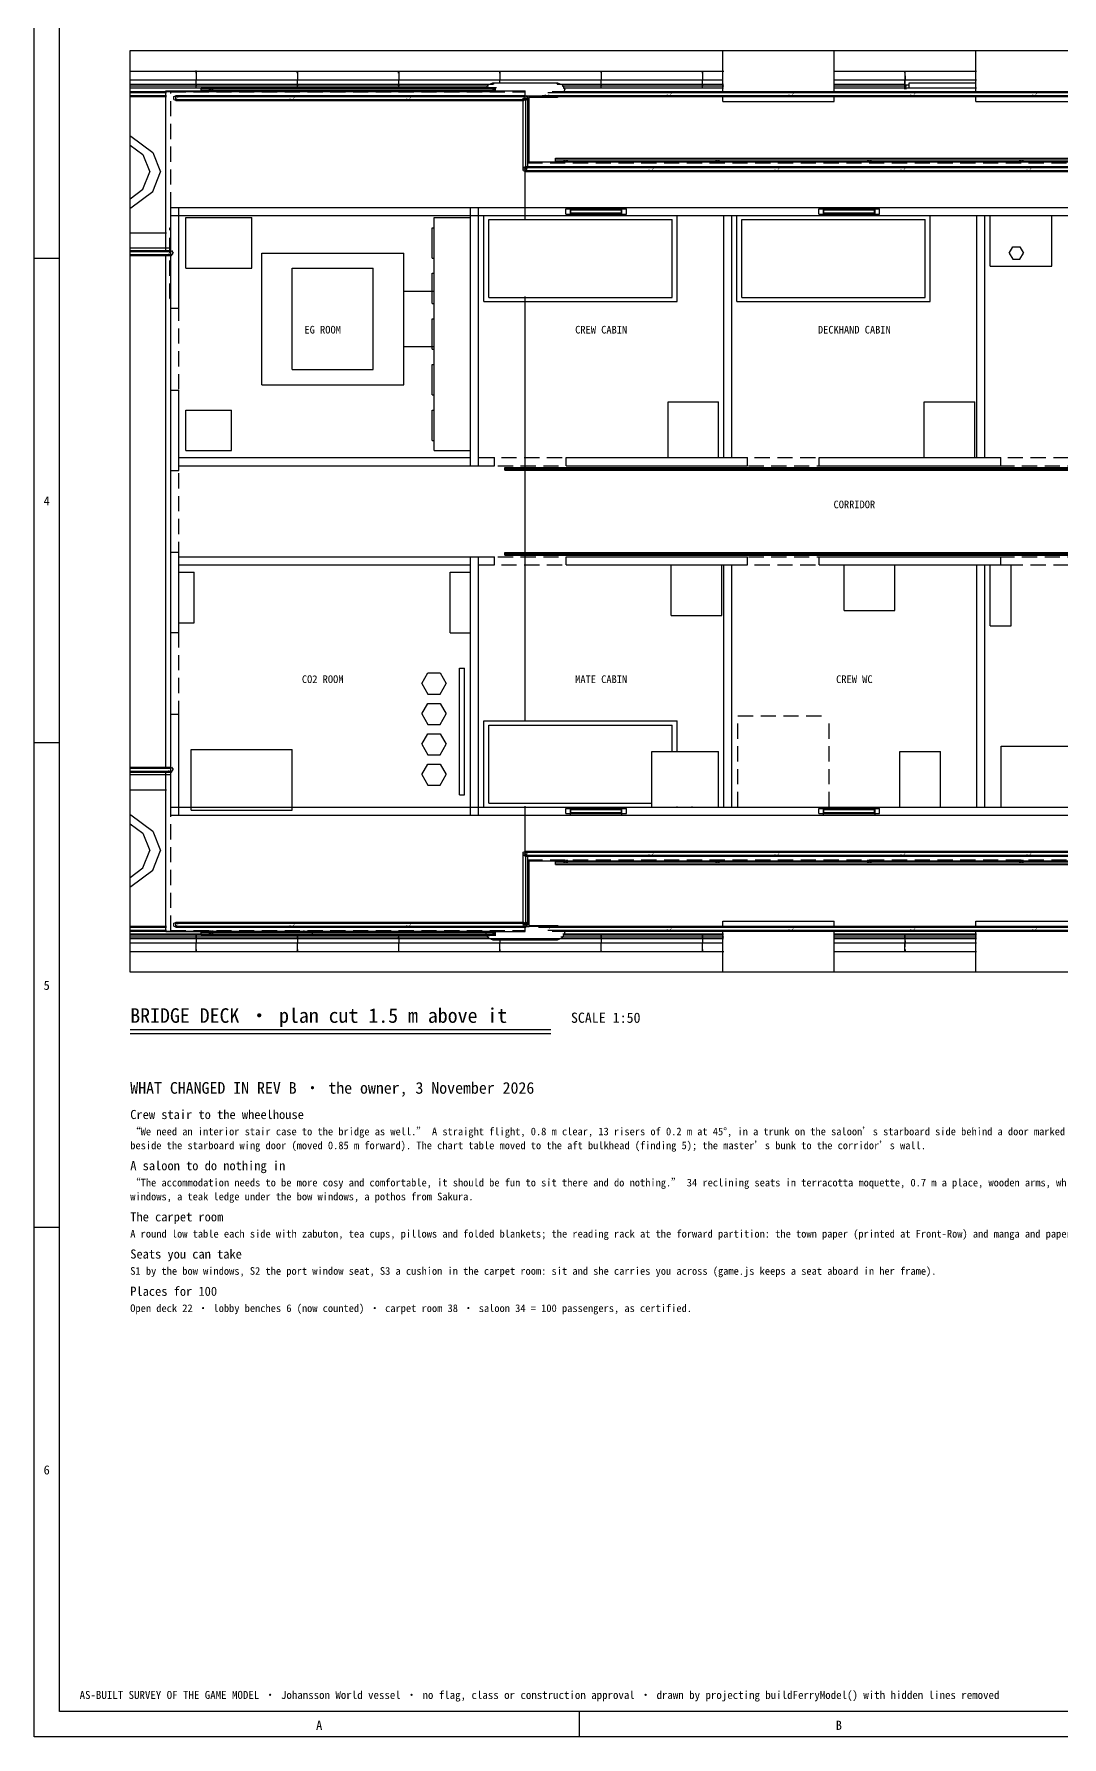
# Model space of a CAD drawing. Extents: x 5 to 836, y 5 to 589.
# Drawn here: x 5 to 208, y 5 to 341.2 of the extents above; entities that cross this region are included whole.
import ezdxf
from ezdxf.enums import TextEntityAlignment as Align

# ---------------------------------------------------------------- set-up
doc = ezdxf.new("R2010")
doc.units = 0
doc.linetypes.add('DASHED', pattern=[4.5, 3, -1.5])
for name, color, linetype in [('CUT', 7, 'CONTINUOUS'), ('DETAIL', 8, 'CONTINUOUS'), ('FRAME', 7, 'CONTINUOUS'), ('MARKING', 4, 'DASHED'), ('MARKUP-TEXT', 1, 'CONTINUOUS'), ('OUTLINE', 7, 'CONTINUOUS'), ('ROOM', 8, 'CONTINUOUS'), ('TEXT', 7, 'CONTINUOUS'), ('THIN', 7, 'CONTINUOUS')]:
    doc.layers.add(name, color=color, linetype=linetype)

msp = doc.modelspace()

# ---------------------------------------------------------------- linework, layer by layer
at = {"layer": 'CUT'}
for p, q in [((24, 319.29), (26.5, 317.42)), ((26.5, 317.42), (27.86, 314)), ((26.5, 310.58), (27.86, 314)), ((24, 308.71), (26.5, 310.58)), ((32, 307), (110.92, 307)), ((32, 287.08), (32, 307)), ((33.6, 287.08), (33.6, 307)), ((91.2, 256), (91.2, 307)), ((92.8, 256), (92.8, 307)), ((110, 306.7), (111, 306.7)), ((110, 305.7), (110, 306.7)), ((110.92, 305.4), (110.92, 307)), ((111, 305.7), (111, 306.7)), ((111, 306.5), (121, 306.5)), ((121, 305.7), (121, 306.7)), ((121, 306.7), (122, 306.7)), ((121.08, 307), (160.92, 307)), ((121.08, 305.4), (121.08, 307)), ((122, 305.7), (122, 306.7)), ((160, 306.7), (161, 306.7)), ((160, 305.7), (160, 306.7)), ((160.92, 305.4), (160.92, 307)), ((161, 305.7), (161, 306.7)), ((161, 306.5), (171, 306.5)), ((171, 305.7), (171, 306.7)), ((171, 306.7), (172, 306.7)), ((171.08, 307), (210.92, 307)), ((171.08, 305.4), (171.08, 307)), ((172, 305.7), (172, 306.7)), ((32, 305.4), (160.92, 305.4)), ((83.6, 297), (83.6, 303)), ((83.6, 303), (84, 303)), ((84, 305), (91.2, 305)), ((84, 259), (84, 305)), ((93.8, 288.4), (93.8, 305.4)), ((110, 305.7), (111, 305.7)), ((111, 305.9), (121, 305.9)), ((121, 305.7), (122, 305.7)), ((132, 288.4), (132, 305.4)), ((141.2, 257.6), (141.2, 305.4)), ((142.8, 257.6), (142.8, 305.4)), ((160, 305.7), (161, 305.7)), ((161, 305.9), (171, 305.9)), ((171, 305.7), (172, 305.7)), ((171.08, 305.4), (210.92, 305.4)), ((191.2, 257.6), (191.2, 305.4)), ((192.8, 257.6), (192.8, 305.4)), ((83.6, 297), (84, 297)), ((83.6, 288), (83.6, 294)), ((83.6, 294), (84, 294)), ((32, 287.08), (33.6, 287.08)), ((83.6, 288), (84, 288)), ((93.8, 288.4), (132, 288.4)), ((83.6, 279), (83.6, 285)), ((83.6, 285), (84, 285)), ((83.6, 279), (84, 279)), ((83.6, 270), (83.6, 276)), ((83.6, 276), (84, 276)), ((32, 255.08), (32, 270.92)), ((32, 270.92), (33.6, 270.92)), ((33.6, 255.08), (33.6, 270.92)), ((83.6, 270), (84, 270)), ((35, 267), (44, 267)), ((35, 259), (35, 267)), ((44, 259), (44, 267)), ((83.6, 267), (84, 267)), ((83.6, 261), (83.6, 267)), ((130.2, 268.6), (140.2, 268.6)), ((130.2, 257.6), (130.2, 268.6)), ((140.2, 257.6), (140.2, 268.6)), ((180.8, 268.6), (190.8, 268.6)), ((180.8, 257.6), (180.8, 268.6)), ((190.8, 257.6), (190.8, 268.6)), ((35, 259), (44, 259)), ((83.6, 261), (84, 261)), ((84, 259), (91.2, 259)), ((33.6, 257.6), (91.2, 257.6)), ((33.6, 256), (95.92, 256)), ((92.8, 257.6), (95.92, 257.6)), ((95.92, 256), (95.92, 257.6)), ((110.08, 257.6), (145.92, 257.6)), ((110.08, 256), (110.08, 257.6)), ((110.08, 256), (145.92, 256)), ((145.92, 256), (145.92, 257.6)), ((160.08, 257.6), (195.92, 257.6)), ((160.08, 256), (160.08, 257.6)), ((160.08, 256), (195.92, 256)), ((195.92, 256), (195.92, 257.6)), ((32, 255.08), (33.6, 255.08)), ((32, 223.08), (32, 238.92)), ((32, 238.92), (33.6, 238.92)), ((33.6, 223.08), (33.6, 238.92)), ((33.6, 238), (95.92, 238)), ((33.6, 236.4), (91.2, 236.4)), ((91.2, 187), (91.2, 238)), ((92.8, 187), (92.8, 238)), ((92.8, 236.4), (95.92, 236.4)), ((95.92, 236.4), (95.92, 238)), ((110.08, 238), (145.92, 238)), ((110.08, 236.4), (110.08, 238)), ((110.08, 236.4), (145.92, 236.4)), ((130.8, 226.4), (130.8, 236.4)), ((140.8, 226.4), (140.8, 236.4)), ((141.2, 188.6), (141.2, 236.4)), ((142.8, 188.6), (142.8, 236.4)), ((145.92, 236.4), (145.92, 238)), ((160.08, 238), (195.92, 238)), ((160.08, 236.4), (160.08, 238)), ((160.08, 236.4), (198, 236.4)), ((191.2, 188.6), (191.2, 236.4)), ((192.8, 188.6), (192.8, 236.4)), ((193.8, 224.4), (193.8, 236.4)), ((195.92, 236.4), (195.92, 238)), ((198, 224.4), (198, 236.4)), ((33.6, 235), (36.6, 235)), ((36.6, 225), (36.6, 235)), ((87.2, 235), (91.2, 235)), ((87.2, 223), (87.2, 235)), ((130.8, 226.4), (140.8, 226.4)), ((32, 223.08), (33.6, 223.08)), ((33.6, 225), (36.6, 225)), ((87.2, 223), (91.2, 223)), ((193.8, 224.4), (198, 224.4)), ((32, 206.92), (33.6, 206.92)), ((32, 187), (32, 206.92)), ((33.6, 187), (33.6, 206.92)), ((36, 200), (56, 200)), ((36, 188), (36, 200)), ((56, 188), (56, 200)), ((32, 188.6), (110.92, 188.6)), ((110, 188.3), (111, 188.3)), ((110, 187.3), (110, 188.3)), ((110.92, 187), (110.92, 188.6)), ((111, 187.3), (111, 188.3)), ((121, 187.3), (121, 188.3)), ((121, 188.3), (122, 188.3)), ((121.08, 188.6), (160.92, 188.6)), ((121.08, 187), (121.08, 188.6)), ((122, 187.3), (122, 188.3)), ((160, 188.3), (161, 188.3)), ((160, 187.3), (160, 188.3)), ((160.92, 187), (160.92, 188.6)), ((161, 187.3), (161, 188.3)), ((171, 187.3), (171, 188.3)), ((171, 188.3), (172, 188.3)), ((171.08, 188.6), (210.92, 188.6)), ((171.08, 187), (171.08, 188.6)), ((172, 187.3), (172, 188.3)), ((24, 185.29), (26.5, 183.42)), ((32, 187), (110.92, 187)), ((36, 188), (56, 188)), ((110, 187.3), (111, 187.3)), ((111, 188.1), (121, 188.1)), ((111, 187.5), (121, 187.5)), ((121, 187.3), (122, 187.3)), ((121.08, 187), (160.92, 187)), ((160, 187.3), (161, 187.3)), ((161, 188.1), (171, 188.1)), ((161, 187.5), (171, 187.5)), ((171, 187.3), (172, 187.3)), ((171.08, 187), (210.92, 187)), ((26.5, 183.42), (27.86, 180)), ((26.5, 176.58), (27.86, 180)), ((24, 174.71), (26.5, 176.58))]:
    msp.add_line(p, q, dxfattribs=at)
at = {"layer": 'DETAIL'}
for p, q in [((141, 329.72), (141, 338)), ((163, 329.72), (163, 338)), ((191, 329.72), (191, 338)), ((24, 333.93), (141.2, 333.93)), ((36.99, 333.67), (36.99, 333.93)), ((36.99, 333.93), (36.99, 333.67)), ((37.01, 333.93), (37.02, 332.2)), ((37.01, 333.53), (37.01, 333.93)), ((37.01, 333.93), (37.01, 332.2)), ((37.02, 333.75), (37.02, 334.02)), ((56.99, 333.67), (56.99, 333.93)), ((56.99, 333.93), (56.99, 333.67)), ((57.01, 333.93), (57.01, 332.2)), ((57.02, 333.53), (57.02, 333.93)), ((76.99, 333.53), (76.99, 333.93)), ((77.01, 333.93), (77.01, 332.2)), ((96.99, 333.67), (96.99, 333.93)), ((96.99, 333.93), (97, 333.67)), ((97, 333.53), (97.01, 333.93)), ((97.01, 333.93), (97.01, 332.2)), ((116.99, 333.67), (116.99, 333.93)), ((116.99, 333.67), (117, 333.93)), ((117, 333.93), (117.01, 332.2)), ((117.01, 333.93), (117.01, 332.2)), ((136.99, 333.53), (137, 333.93)), ((137, 333.93), (137.01, 332.2)), ((162.87, 333.93), (191.13, 333.93)), ((177, 333.67), (177, 333.93)), ((177, 333.93), (177.01, 332.2)), ((177, 333.93), (177, 333.67)), ((177, 333.67), (177, 333.93)), ((177, 333.93), (177, 332.2)), ((177.01, 333.53), (177.01, 333.93)), ((24, 332.2), (141.06, 332.2)), ((24, 331.35), (95.74, 331.35)), ((24, 330.99), (94.77, 330.99)), ((24, 330.6), (60, 330.6)), ((24, 329.88), (96.52, 329.88)), ((24, 329.69), (31.15, 329.69)), ((31, 330), (102, 330)), ((31, 298.37), (31, 330)), ((37, 331.08), (37, 331.35)), ((37, 331.35), (37.01, 330.99)), ((37, 331.35), (37, 331.08)), ((37, 330.75), (37.01, 330.99)), ((37.01, 331.13), (37.02, 332.2)), ((37.01, 331.13), (37.01, 332.2)), ((37.01, 330.47), (37.01, 330.99)), ((38, 330.09), (38, 330.71)), ((38, 330.71), (96.32, 330.71)), ((38, 330.4), (96.18, 330.4)), ((38, 330.09), (95.9, 330.09)), ((39.68, 329.89), (39.68, 330.4)), ((39.84, 329.89), (39.84, 330.4)), ((40.16, 329.89), (40.16, 330.4)), ((40.32, 329.89), (40.32, 330.4)), ((57, 331.08), (57, 331.35)), ((57, 331.35), (57.01, 330.99)), ((57, 331.35), (57, 331.08)), ((57, 330.75), (57.01, 330.99)), ((57.01, 331.13), (57.01, 332.2)), ((57.01, 330.47), (57.01, 330.99)), ((60, 330.46), (60, 330.6)), ((77, 331.08), (77, 331.35)), ((77, 331.35), (77.01, 330.99)), ((77, 331.35), (77, 331.08)), ((77, 331.35), (77, 330.99)), ((77.01, 331.13), (77.01, 332.2)), ((77.01, 330.47), (77.01, 330.99)), ((95.68, 329.89), (95.68, 330.4)), ((95.84, 329.89), (95.84, 330.4)), ((96.16, 330.15), (96.16, 330.4)), ((97.01, 331.53), (97.01, 332.2)), ((102, 328.22), (102, 330)), ((106.46, 329.69), (302.14, 329.69)), ((107.3, 329.88), (302.14, 329.88)), ((108.33, 331.35), (141.19, 331.35)), ((109.31, 330.99), (141.2, 330.99)), ((109.52, 330.6), (141.16, 330.6)), ((117, 331.08), (117, 331.35)), ((117, 331.35), (117, 330.99)), ((117, 331.35), (117, 331.08)), ((117, 331.08), (117, 331.35)), ((117, 330.47), (117, 330.99)), ((117, 330.75), (117, 330.99)), ((117.01, 331.13), (117.01, 332.2)), ((117.01, 331.13), (117.01, 332.2)), ((130.07, 329.69), (130.63, 329.88)), ((130.07, 329.58), (130.07, 329.69)), ((130.63, 329.88), (130.9, 329.5)), ((137, 331.08), (137, 331.35)), ((137, 331.35), (137, 330.99)), ((137, 331.35), (137, 331.08)), ((137, 330.47), (137, 330.99)), ((137, 330.75), (137, 330.99)), ((137.01, 331.13), (137.01, 332.2)), ((154.12, 329.69), (154.68, 329.88)), ((154.12, 329.58), (154.12, 329.69)), ((154.68, 329.88), (154.96, 329.5)), ((162.86, 330.6), (191.13, 330.6)), ((162.87, 331.35), (177, 331.35)), ((162.88, 332.2), (191.13, 332.2)), ((162.88, 330.99), (177, 330.99)), ((176.86, 330.47), (177.28, 330.47)), ((176.99, 330.47), (177, 332.2)), ((177, 330.47), (177.01, 332.2)), ((177, 330.54), (177, 331.35)), ((177, 331.35), (177, 330.99)), ((177, 330.47), (177, 330.99)), ((177, 330.87), (177, 330.47)), ((177.2, 331.2), (177.87, 331.2)), ((177.2, 330.53), (177.2, 331.2)), ((177.8, 331.6), (191.09, 331.6)), ((177.8, 330.53), (177.8, 331.6)), ((178.17, 329.69), (178.73, 329.88)), ((178.17, 329.58), (178.17, 329.69)), ((178.73, 329.88), (179.01, 329.5)), ((202.23, 329.69), (202.79, 329.88)), ((202.23, 329.58), (202.23, 329.69)), ((202.79, 329.88), (203.06, 329.5)), ((24, 329.09), (31.15, 329.09)), ((24, 328.92), (31.15, 328.92)), ((32.6, 328.89), (33.15, 329.08)), ((32.6, 328.31), (32.6, 328.89)), ((32.6, 328.31), (33.15, 328.12)), ((33, 328.12), (33, 329.08)), ((33, 329.08), (102, 329.08)), ((33, 328.89), (102, 328.89)), ((33, 328.31), (102, 328.31)), ((33, 328.12), (101.72, 328.12)), ((33.15, 329.08), (33.43, 328.7)), ((33.15, 328.12), (33.36, 328.41)), ((55.6, 328.89), (56.15, 329.08)), ((55.6, 328.78), (55.6, 328.89)), ((55.6, 328.31), (55.6, 328.42)), ((55.6, 328.31), (56.15, 328.12)), ((56.15, 329.08), (56.43, 328.7)), ((56.15, 328.12), (56.36, 328.41)), ((78.6, 328.89), (79.15, 329.08)), ((78.6, 328.78), (78.6, 328.89)), ((78.6, 328.31), (78.6, 328.42)), ((78.6, 328.31), (79.15, 328.12)), ((79.15, 329.08), (79.43, 328.7)), ((79.15, 328.12), (79.36, 328.41)), ((101.6, 328.89), (102.15, 329.08)), ((101.6, 328.78), (101.6, 328.89)), ((101.6, 314.31), (101.6, 328.6)), ((101.6, 328.6), (102.5, 328.6)), ((101.6, 328.31), (102.15, 328.12)), ((101.86, 329), (102.8, 329)), ((102.15, 329.08), (102.5, 328.6)), ((102.15, 328.12), (102.5, 328.6)), ((102.15, 314.6), (102.15, 328.6)), ((102.5, 314.74), (102.5, 328.6)), ((102.68, 328.92), (302.14, 328.92)), ((102.8, 315.98), (102.8, 329)), ((105.34, 329.09), (302.14, 329.09)), ((106.02, 329.11), (106.02, 329.22)), ((106.02, 329.11), (106.58, 328.92)), ((106.58, 328.92), (106.78, 329.21)), ((130.07, 329.11), (130.07, 329.22)), ((130.07, 329.11), (130.63, 328.92)), ((130.63, 328.92), (130.84, 329.21)), ((141, 327.94), (141, 329.02)), ((154.12, 329.11), (154.12, 329.22)), ((154.12, 329.11), (154.68, 328.92)), ((154.68, 328.92), (154.89, 329.21)), ((163, 327.94), (163, 329.02)), ((178.17, 329.11), (178.17, 329.22)), ((178.17, 329.11), (178.73, 328.92)), ((178.73, 328.92), (178.94, 329.21)), ((191, 327.94), (191, 329.02)), ((202.23, 329.11), (202.23, 329.22)), ((202.23, 329.11), (202.79, 328.92)), ((202.79, 328.92), (202.99, 329.21)), ((24, 321.12), (24.14, 321.07)), ((24.14, 321.07), (28.48, 317.83)), ((28.48, 317.83), (30, 314)), ((108, 316.09), (108, 316.71)), ((108, 316.71), (280.19, 316.71)), ((108, 316.4), (278.79, 316.4)), ((108, 316.09), (265.77, 316.09)), ((109.68, 315.98), (109.68, 316.4)), ((109.84, 315.98), (109.84, 316.4)), ((110.16, 315.98), (110.16, 316.4)), ((110.32, 315.98), (110.32, 316.4)), ((139.68, 315.98), (139.68, 316.4)), ((139.84, 315.98), (139.84, 316.4)), ((140.16, 315.98), (140.16, 316.4)), ((140.32, 315.98), (140.32, 316.4)), ((169.68, 315.98), (169.68, 316.4)), ((169.84, 315.98), (169.84, 316.4)), ((170.16, 315.98), (170.16, 316.4)), ((170.32, 315.98), (170.32, 316.4)), ((199.68, 315.98), (199.68, 316.4)), ((199.84, 315.98), (199.84, 316.4)), ((200.16, 315.98), (200.16, 316.4)), ((200.32, 315.98), (200.32, 316.4)), ((28.48, 310.17), (30, 314)), ((101.6, 314.89), (102.15, 315.08)), ((101.6, 314.6), (102.38, 314.6)), ((101.6, 314.31), (102.15, 314.12)), ((102, 304.52), (102, 314.98)), ((102, 314.89), (301, 314.89)), ((102, 314.31), (301, 314.31)), ((102, 314.12), (301, 314.12)), ((102.15, 315.08), (102.43, 314.7)), ((102.15, 314.12), (102.36, 314.41)), ((102.28, 315.08), (301, 315.08)), ((102.42, 316), (371.32, 316)), ((126.47, 314.89), (127.03, 315.08)), ((126.47, 314.78), (126.47, 314.89)), ((126.47, 314.31), (126.47, 314.42)), ((126.47, 314.31), (127.03, 314.12)), ((127.03, 315.08), (127.31, 314.7)), ((127.03, 314.12), (127.24, 314.41)), ((151.35, 314.89), (151.9, 315.08)), ((151.35, 314.78), (151.35, 314.89)), ((151.35, 314.31), (151.35, 314.42)), ((151.35, 314.31), (151.9, 314.12)), ((151.9, 315.08), (152.18, 314.7)), ((151.9, 314.12), (152.11, 314.41)), ((176.22, 314.89), (176.78, 315.08)), ((176.22, 314.78), (176.22, 314.89)), ((176.22, 314.31), (176.22, 314.42)), ((176.22, 314.31), (176.78, 314.12)), ((176.78, 315.08), (177.06, 314.7)), ((176.78, 314.12), (176.99, 314.41)), ((201.1, 314.89), (201.65, 315.08)), ((201.1, 314.78), (201.1, 314.89)), ((201.1, 314.31), (201.1, 314.42)), ((201.1, 314.31), (201.65, 314.12)), ((201.65, 315.08), (201.93, 314.7)), ((201.65, 314.12), (201.86, 314.41)), ((24.14, 306.93), (28.48, 310.17)), ((24, 306.88), (24.14, 306.93)), ((32, 307), (303.92, 307)), ((32, 187), (32, 307)), ((33.6, 287.08), (33.6, 307)), ((91.2, 256), (91.2, 307)), ((92.8, 256), (92.8, 307)), ((110, 306.7), (122, 306.7)), ((110, 305.7), (110, 306.7)), ((110.92, 305.4), (110.92, 307)), ((111, 305.7), (111, 306.7)), ((111, 306.5), (121, 306.5)), ((121, 305.7), (121, 306.7)), ((121.08, 305.4), (121.08, 307)), ((122, 305.7), (122, 306.7)), ((160, 306.7), (172, 306.7)), ((160, 305.7), (160, 306.7)), ((160.92, 305.4), (160.92, 307)), ((161, 305.7), (161, 306.7)), ((161, 306.5), (171, 306.5)), ((171, 305.7), (171, 306.7)), ((171.08, 305.4), (171.08, 307)), ((172, 305.7), (172, 306.7)), ((32, 305.4), (303.92, 305.4)), ((35, 305), (48, 305)), ((35, 295), (35, 305)), ((48, 295), (48, 305)), ((84, 305), (91.2, 305)), ((84, 259), (84, 305)), ((93.8, 288.4), (93.8, 305.4)), ((94.8, 304.6), (131, 304.6)), ((94.8, 289.2), (94.8, 304.6)), ((110, 305.7), (122, 305.7)), ((111, 305.9), (121, 305.9)), ((131, 289.2), (131, 304.6)), ((132, 288.4), (132, 305.4)), ((141.2, 257.6), (141.2, 305.4)), ((142.8, 257.6), (142.8, 305.4)), ((143.8, 288.4), (143.8, 305.4)), ((144.8, 304.6), (181, 304.6)), ((144.8, 289.2), (144.8, 304.6)), ((160, 305.7), (172, 305.7)), ((161, 305.9), (171, 305.9)), ((181, 289.2), (181, 304.6)), ((182, 288.4), (182, 305.4)), ((191.2, 257.6), (191.2, 305.4)), ((192.8, 257.6), (192.8, 305.4)), ((193.8, 295.4), (193.8, 305.4)), ((206, 295.4), (206, 305.4)), ((24, 302), (31.18, 302)), ((24, 299), (32, 299)), ((24, 298.48), (32, 298.48)), ((24, 298.29), (32, 298.29)), ((24, 297.71), (32, 297.71)), ((24, 297.52), (32, 297.52)), ((31, 196.33), (31, 297.53)), ((31.6, 298.29), (32.15, 298.48)), ((31.6, 298.18), (31.6, 298.29)), ((31.6, 297.71), (31.6, 297.82)), ((31.6, 297.71), (32.15, 297.52)), ((32.15, 298.48), (32.5, 298)), ((32.15, 297.52), (32.5, 298)), ((50, 298), (78, 298)), ((50, 272), (50, 298)), ((78, 272), (78, 298)), ((197.6, 298), (198.3, 299.21)), ((197.6, 298), (198.3, 296.79)), ((198.3, 299.21), (199.7, 299.21)), ((198.3, 296.79), (199.7, 296.79)), ((199.7, 299.21), (200.4, 298)), ((199.7, 296.79), (200.4, 298)), ((35, 295), (48, 295)), ((56, 295), (72, 295)), ((56, 275), (56, 295)), ((72, 275), (72, 295)), ((193.8, 295.4), (206, 295.4)), ((94.8, 289.2), (131, 289.2)), ((102, 255.54), (102, 289.41)), ((144.8, 289.2), (181, 289.2)), ((32, 287.08), (33.6, 287.08)), ((93.8, 288.4), (132, 288.4)), ((143.8, 288.4), (182, 288.4)), ((56, 275), (72, 275)), ((32, 270.92), (33.6, 270.92)), ((33.6, 255.08), (33.6, 270.92)), ((50, 272), (78, 272)), ((35, 259), (35, 267)), ((35, 267), (44, 267)), ((44, 259), (44, 267)), ((130.2, 268.6), (140.2, 268.6)), ((130.2, 257.6), (130.2, 268.6)), ((140.2, 257.6), (140.2, 268.6)), ((180.8, 268.6), (190.8, 268.6)), ((180.8, 257.6), (180.8, 268.6)), ((190.8, 257.6), (190.8, 268.6)), ((35, 259), (44, 259)), ((84, 259), (91.2, 259)), ((33.6, 257.6), (91.2, 257.6)), ((33.6, 256), (95.92, 256)), ((92.8, 257.6), (95.92, 257.6)), ((95.92, 256), (95.92, 257.6)), ((98, 255.12), (98, 255.68)), ((98, 255.68), (296, 255.68)), ((110.08, 257.6), (145.92, 257.6)), ((110.08, 256), (110.08, 257.6)), ((110.08, 256), (145.92, 256)), ((145.92, 256), (145.92, 257.6)), ((160.08, 257.6), (195.92, 257.6)), ((160.08, 256), (160.08, 257.6)), ((160.08, 256), (195.92, 256)), ((195.92, 256), (195.92, 257.6)), ((32, 255.08), (33.6, 255.08)), ((98, 255.4), (296, 255.4)), ((98, 255.12), (296, 255.12)), ((102, 238.74), (102, 255.26)), ((32, 238.92), (33.6, 238.92)), ((33.6, 223.08), (33.6, 238.92)), ((98, 238.32), (98, 238.88)), ((98, 238.88), (296, 238.88)), ((33.6, 238), (95.92, 238)), ((33.6, 236.4), (91.2, 236.4)), ((91.2, 187), (91.2, 238)), ((92.8, 187), (92.8, 238)), ((92.8, 236.4), (95.92, 236.4)), ((95.92, 236.4), (95.92, 238)), ((98, 238.6), (296, 238.6)), ((98, 238.32), (296, 238.32)), ((102, 205.57), (102, 238.32)), ((110.08, 238), (145.92, 238)), ((110.08, 236.4), (110.08, 238)), ((110.08, 236.4), (145.92, 236.4)), ((130.8, 226.4), (130.8, 236.4)), ((140.8, 226.4), (140.8, 236.4)), ((141.2, 188.6), (141.2, 236.4)), ((142.8, 188.6), (142.8, 236.4)), ((145.92, 236.4), (145.92, 238)), ((160.08, 238), (195.92, 238)), ((160.08, 236.4), (160.08, 238)), ((160.08, 236.4), (198, 236.4)), ((165, 227.4), (165, 236.4)), ((175, 227.4), (175, 236.4)), ((191.2, 188.6), (191.2, 236.4)), ((192.8, 188.6), (192.8, 236.4)), ((193.8, 224.4), (193.8, 236.4)), ((195.92, 236.4), (195.92, 238)), ((198, 224.4), (198, 236.4)), ((33.6, 235), (36.6, 235)), ((36.6, 225), (36.6, 235)), ((87.2, 235), (91.2, 235)), ((87.2, 223), (87.2, 235)), ((130.8, 226.4), (140.8, 226.4)), ((165, 227.4), (175, 227.4)), ((32, 223.08), (33.6, 223.08)), ((33.6, 225), (36.6, 225)), ((87.2, 223), (91.2, 223)), ((193.8, 224.4), (198, 224.4)), ((89, 216), (90, 216)), ((89, 191), (89, 216)), ((90, 191), (90, 216)), ((81.6, 213), (82.8, 215.08)), ((81.6, 213), (82.8, 210.92)), ((82.8, 215.08), (85.2, 215.08)), ((85.2, 215.08), (86.4, 213)), ((85.2, 210.92), (86.4, 213)), ((81.6, 207), (82.8, 209.08)), ((82.8, 210.92), (85.2, 210.92)), ((82.8, 209.08), (85.2, 209.08)), ((85.2, 209.08), (86.4, 207)), ((32, 206.92), (33.6, 206.92)), ((33.6, 187), (33.6, 206.92)), ((81.6, 207), (82.8, 204.92)), ((85.2, 204.92), (86.4, 207)), ((93.8, 188.6), (93.8, 205.6)), ((93.8, 205.6), (132, 205.6)), ((132, 199.47), (132, 205.6)), ((81.6, 201), (82.8, 203.08)), ((82.8, 204.92), (85.2, 204.92)), ((82.8, 203.08), (85.2, 203.08)), ((85.2, 203.08), (86.4, 201)), ((94.8, 189.4), (94.8, 204.8)), ((94.8, 204.8), (131, 204.8)), ((131, 199.48), (131, 204.8)), ((36, 200), (56, 200)), ((36, 188), (36, 200)), ((56, 188), (56, 200)), ((81.6, 201), (82.8, 198.92)), ((82.8, 198.92), (85.2, 198.92)), ((85.2, 198.92), (86.4, 201)), ((127, 199.6), (140.2, 199.6)), ((127, 188.6), (127, 199.6)), ((135, 199.46), (135, 199.6)), ((140.2, 188.6), (140.2, 199.6)), ((176, 199.6), (184, 199.6)), ((176, 188.6), (176, 199.6)), ((184, 188.6), (184, 199.6)), ((196, 200.6), (230, 200.6)), ((196, 188.6), (196, 200.6)), ((24, 196.48), (32, 196.48)), ((24, 196.29), (32, 196.29)), ((24, 195.71), (32, 195.71)), ((24, 195.52), (32, 195.52)), ((31, 164), (31, 195.63)), ((31.6, 196.29), (32.15, 196.48)), ((31.6, 196.18), (31.6, 196.29)), ((31.6, 195.71), (31.6, 195.82)), ((31.6, 195.71), (32.15, 195.52)), ((32.15, 196.48), (32.5, 196)), ((32.15, 195.52), (32.5, 196)), ((81.6, 195), (82.8, 197.08)), ((82.8, 197.08), (85.2, 197.08)), ((85.2, 197.08), (86.4, 195)), ((24, 195), (32, 195)), ((24, 192), (31.18, 192)), ((81.6, 195), (82.8, 192.92)), ((82.8, 192.92), (85.2, 192.92)), ((85.2, 192.92), (86.4, 195)), ((32, 188.6), (369.37, 188.6)), ((89, 191), (90, 191)), ((94.8, 189.4), (127.09, 189.4)), ((102, 179.02), (102, 188.78)), ((110, 188.3), (122, 188.3)), ((110, 187.3), (110, 188.3)), ((110.92, 187), (110.92, 188.6)), ((111, 187.3), (111, 188.3)), ((121, 187.3), (121, 188.3)), ((121.08, 187), (121.08, 188.6)), ((122, 187.3), (122, 188.3)), ((132, 188.6), (132, 188.74)), ((135, 188.6), (135, 188.74)), ((160, 188.3), (172, 188.3)), ((160, 187.3), (160, 188.3)), ((160.92, 187), (160.92, 188.6)), ((161, 187.3), (161, 188.3)), ((171, 187.3), (171, 188.3)), ((171.08, 187), (171.08, 188.6)), ((172, 187.3), (172, 188.3)), ((24, 187.12), (24.14, 187.07)), ((24.14, 187.07), (28.48, 183.83)), ((32, 187), (320.92, 187)), ((36, 188), (56, 188)), ((110, 187.3), (122, 187.3)), ((111, 188.1), (121, 188.1)), ((111, 187.5), (121, 187.5)), ((160, 187.3), (172, 187.3)), ((161, 188.1), (171, 188.1)), ((161, 187.5), (171, 187.5)), ((28.48, 183.83), (30, 180)), ((28.48, 176.17), (30, 180)), ((101.6, 179.69), (102.15, 179.88)), ((101.6, 165.4), (101.6, 179.69)), ((101.6, 179.4), (102.38, 179.4)), ((101.6, 179.11), (102.15, 178.92)), ((102, 179.88), (301, 179.88)), ((102, 179.69), (301, 179.69)), ((102, 179.11), (301, 179.11)), ((102.15, 179.88), (102.43, 179.5)), ((102.15, 165.4), (102.15, 179.4)), ((102.15, 178.92), (102.36, 179.21)), ((102.28, 178.92), (301, 178.92)), ((102.5, 165.4), (102.5, 179.12)), ((126.47, 179.69), (127.03, 179.88)), ((126.47, 179.58), (126.47, 179.69)), ((126.47, 179.11), (126.47, 179.22)), ((126.47, 179.11), (127.03, 178.92)), ((127.03, 179.88), (127.31, 179.5)), ((127.03, 178.92), (127.24, 179.21)), ((151.35, 179.69), (151.9, 179.88)), ((151.35, 179.58), (151.35, 179.69)), ((151.35, 179.11), (151.35, 179.22)), ((151.35, 179.11), (151.9, 178.92)), ((151.9, 179.88), (152.18, 179.5)), ((151.9, 178.92), (152.11, 179.21)), ((176.22, 179.69), (176.78, 179.88)), ((176.22, 179.58), (176.22, 179.69)), ((176.22, 179.11), (176.22, 179.22)), ((176.22, 179.11), (176.78, 178.92)), ((176.78, 179.88), (177.06, 179.5)), ((176.78, 178.92), (176.99, 179.21)), ((201.1, 179.69), (201.65, 179.88)), ((201.1, 179.58), (201.1, 179.69)), ((201.1, 179.11), (201.1, 179.22)), ((201.1, 179.11), (201.65, 178.92)), ((201.65, 179.88), (201.93, 179.5)), ((201.65, 178.92), (201.86, 179.21)), ((24.14, 172.93), (28.48, 176.17)), ((102.42, 178), (371.32, 178)), ((102.8, 165), (102.8, 178.16)), ((108, 177.29), (108, 177.91)), ((108, 177.91), (265.77, 177.91)), ((108, 177.6), (278.93, 177.6)), ((108, 177.29), (280.19, 177.29)), ((109.68, 177.6), (109.68, 178.16)), ((109.84, 177.6), (109.84, 178.16)), ((110.16, 177.6), (110.16, 178.16)), ((110.32, 177.6), (110.32, 178.16)), ((139.68, 177.6), (139.68, 178.16)), ((139.84, 177.6), (139.84, 178.16)), ((140.16, 177.6), (140.16, 178.16)), ((140.32, 177.6), (140.32, 178.16)), ((169.68, 177.6), (169.68, 178.16)), ((169.84, 177.6), (169.84, 178.16)), ((170.16, 177.6), (170.16, 178.16)), ((170.32, 177.6), (170.32, 178.16)), ((199.68, 177.6), (199.68, 178.16)), ((199.84, 177.6), (199.84, 178.16)), ((200.16, 177.6), (200.16, 178.16)), ((200.32, 177.6), (200.32, 178.16)), ((24, 172.88), (24.14, 172.93)), ((24, 165.08), (31.15, 165.08)), ((24, 164.91), (31.15, 164.91)), ((32.6, 165.69), (33.15, 165.88)), ((32.6, 165.11), (32.6, 165.69)), ((32.6, 165.11), (33.15, 164.92)), ((33, 164.92), (33, 165.88)), ((33, 165.88), (101.72, 165.88)), ((33, 165.69), (102, 165.69)), ((33, 165.11), (102, 165.11)), ((33, 164.92), (102, 164.92)), ((33.15, 165.88), (33.43, 165.5)), ((33.15, 164.92), (33.36, 165.21)), ((55.6, 165.69), (56.15, 165.88)), ((55.6, 165.58), (55.6, 165.69)), ((55.6, 165.11), (55.6, 165.22)), ((55.6, 165.11), (56.15, 164.92)), ((56.15, 165.88), (56.43, 165.5)), ((56.15, 164.92), (56.36, 165.21)), ((78.6, 165.69), (79.15, 165.88)), ((78.6, 165.58), (78.6, 165.69)), ((78.6, 165.11), (78.6, 165.22)), ((78.6, 165.11), (79.15, 164.92)), ((79.15, 165.88), (79.43, 165.5)), ((79.15, 164.92), (79.36, 165.21)), ((101.6, 165.69), (102.15, 165.88)), ((101.6, 165.4), (102.5, 165.4)), ((101.6, 165.11), (101.6, 165.22)), ((101.6, 165.11), (102.15, 164.92)), ((101.86, 165), (102.8, 165)), ((102, 164), (102, 165.78)), ((102.15, 165.88), (102.5, 165.4)), ((102.15, 164.92), (102.5, 165.4)), ((102.68, 165.08), (302.14, 165.08)), ((104.64, 164.91), (302.14, 164.91)), ((106.02, 164.89), (106.58, 165.08)), ((106.02, 164.78), (106.02, 164.89)), ((106.58, 165.08), (106.85, 164.7)), ((130.07, 164.89), (130.63, 165.08)), ((130.07, 164.78), (130.07, 164.89)), ((130.63, 165.08), (130.9, 164.7)), ((141, 164.98), (141, 166.06)), ((154.12, 164.89), (154.68, 165.08)), ((154.12, 164.78), (154.12, 164.89)), ((154.68, 165.08), (154.96, 164.7)), ((163, 164.98), (163, 166.06)), ((178.17, 164.89), (178.73, 165.08)), ((178.17, 164.78), (178.17, 164.89)), ((178.73, 165.08), (179.01, 164.7)), ((191, 164.98), (191, 166.06)), ((202.23, 164.89), (202.79, 165.08)), ((202.23, 164.78), (202.23, 164.89)), ((202.79, 165.08), (203.06, 164.7)), ((24, 164.31), (31.15, 164.31)), ((24, 164.12), (96.52, 164.12)), ((24, 163.6), (96.18, 163.6)), ((24, 163.4), (60, 163.4)), ((24, 163.01), (94.91, 163.01)), ((24, 162.65), (141.19, 162.65)), ((24, 161.8), (141.06, 161.8)), ((31, 164), (102, 164)), ((34.08, 164.23), (34.42, 164.12)), ((34.42, 164.12), (34.49, 164.22)), ((37, 163.25), (37.01, 163.01)), ((37, 162.65), (37, 163.06)), ((37, 162.65), (37.01, 163.01)), ((37, 162.78), (37, 162.65)), ((37.01, 163.01), (37.01, 163.53)), ((37.01, 162.73), (37.02, 161.8)), ((37.01, 162.73), (37.01, 161.8)), ((37.01, 160.07), (37.02, 161.8)), ((37.01, 160.07), (37.01, 161.8)), ((38, 163.29), (38, 163.91)), ((38, 163.91), (95.9, 163.91)), ((38, 163.29), (96.18, 163.29)), ((39.68, 163.6), (39.68, 164.24)), ((39.84, 163.6), (39.84, 164.24)), ((40.16, 163.6), (40.16, 164.24)), ((40.32, 163.6), (40.32, 164.24)), ((57, 163.25), (57.01, 163.01)), ((57, 162.65), (57, 163.06)), ((57, 162.65), (57.01, 163.01)), ((57, 162.78), (57, 162.65)), ((57.01, 163.01), (57.01, 163.4)), ((57.01, 162.73), (57.01, 161.8)), ((57.01, 160.07), (57.01, 161.8)), ((58.13, 164.23), (58.47, 164.12)), ((58.47, 164.12), (58.54, 164.22)), ((60, 163.68), (60, 164.24)), ((77, 162.65), (77, 163.06)), ((77, 162.65), (77.01, 163.01)), ((77, 162.65), (77, 163.01)), ((77, 162.78), (77, 162.65)), ((77.01, 163.01), (77.01, 163.4)), ((77.01, 162.73), (77.01, 161.8)), ((77.01, 160.07), (77.01, 161.8)), ((82.19, 164.23), (82.52, 164.12)), ((82.52, 164.12), (82.59, 164.22)), ((95.68, 163.6), (95.68, 164.24)), ((95.84, 163.6), (95.84, 164.24)), ((96.16, 163.6), (96.16, 164.24)), ((97.01, 162.6), (97.01, 161.8)), ((97.01, 160.07), (97.01, 161.8)), ((106.46, 164.31), (302.14, 164.31)), ((107.3, 164.12), (302.14, 164.12)), ((109.03, 163.01), (141.2, 163.01)), ((109.41, 163.6), (141.18, 163.6)), ((109.52, 163.4), (141.16, 163.4)), ((117, 163.01), (117, 163.53)), ((117, 163.25), (117, 163.01)), ((117, 162.65), (117, 163.06)), ((117, 162.65), (117, 163.01)), ((117, 162.78), (117, 162.65)), ((117, 162.78), (117, 162.65)), ((117, 160.07), (117.01, 161.8)), ((117.01, 162.73), (117.01, 161.8)), ((117.01, 162.73), (117.01, 161.8)), ((117.01, 160.07), (117.01, 161.8)), ((130.07, 164.31), (130.07, 164.42)), ((130.07, 164.31), (130.63, 164.12)), ((130.63, 164.12), (130.84, 164.41)), ((137, 163.01), (137, 163.53)), ((137, 163.25), (137, 163.01)), ((137, 162.65), (137, 163.06)), ((137, 162.65), (137, 163.01)), ((137, 162.78), (137, 162.65)), ((137, 160.07), (137.01, 161.8)), ((137.01, 162.73), (137.01, 161.8)), ((141, 156), (141, 164.14)), ((154.12, 164.31), (154.12, 164.42)), ((154.12, 164.31), (154.68, 164.12)), ((154.68, 164.12), (154.89, 164.41)), ((162.86, 163.4), (191.13, 163.4)), ((162.87, 162.65), (191.13, 162.65)), ((162.88, 163.6), (191.14, 163.6)), ((162.88, 163.01), (191.13, 163.01)), ((162.88, 161.8), (191.13, 161.8)), ((163, 156), (163, 164.14)), ((177, 163.01), (177, 163.53)), ((177, 163.25), (177, 163.01)), ((177, 162.65), (177, 163.06)), ((177, 162.65), (177, 163.01)), ((177, 162.78), (177, 162.65)), ((177, 162.73), (177.01, 161.8)), ((177, 162.73), (177, 161.8)), ((177, 160.07), (177.01, 161.8)), ((177, 160.07), (177, 161.8)), ((178.17, 164.31), (178.17, 164.42)), ((178.17, 164.31), (178.73, 164.12)), ((178.73, 164.12), (178.94, 164.41)), ((191, 156), (191, 164.14)), ((202.23, 164.31), (202.23, 164.42)), ((202.23, 164.31), (202.79, 164.12)), ((202.79, 164.12), (202.99, 164.41)), ((24, 160.07), (141.2, 160.07)), ((36.99, 160.2), (36.99, 160.07)), ((36.99, 160.07), (36.99, 160.2)), ((37.01, 160.47), (37.01, 160.07)), ((37.02, 160.12), (37.02, 159.98)), ((56.99, 160.2), (56.99, 160.07)), ((56.99, 160.07), (56.99, 160.2)), ((57.02, 160.47), (57.02, 160.07)), ((76.99, 160.47), (76.99, 160.07)), ((96.99, 160.2), (96.99, 160.07)), ((96.99, 160.07), (96.99, 160.2)), ((97, 160.47), (97.01, 160.07)), ((116.99, 160.2), (116.99, 160.07)), ((117, 160.2), (117, 160.07)), ((136.99, 160.47), (137, 160.07)), ((162.87, 160.07), (191.13, 160.07)), ((177, 160.2), (177, 160.07)), ((177, 160.07), (177, 160.2)), ((177.01, 160.47), (177.01, 160.07)), ((177.01, 160.2), (177.01, 160.07))]:
    msp.add_line(p, q, dxfattribs=at)
at = {"layer": 'FRAME'}
for p, q in [((10, 10), (10, 584)), ((831, 10), (10, 10))]:
    msp.add_line(p, q, dxfattribs=at)
at = {"layer": 'MARKING'}
for p, q in [((32, 307), (32, 329.8)), ((32, 329.8), (102, 329.8)), ((102, 328.68), (102, 329.8)), ((24, 329), (31.16, 329)), ((102.7, 329), (141.19, 329)), ((162.88, 329), (191.15, 329)), ((102, 307), (102, 314.41)), ((102.42, 315.8), (302, 315.8)), ((32, 307), (302, 307)), ((31.8, 303), (32, 303)), ((31.8, 289), (31.8, 303)), ((32, 196.14), (32, 303)), ((33.6, 305.4), (91.2, 305.4)), ((33.6, 257.6), (33.6, 305.4)), ((83.6, 297), (83.6, 303)), ((83.6, 303), (84, 303)), ((84, 297), (84, 303)), ((91.2, 257.6), (91.2, 305.4)), ((92.8, 305.4), (141.2, 305.4)), ((92.8, 257.6), (92.8, 305.4)), ((141.2, 257.6), (141.2, 305.4)), ((142.8, 305.4), (161.12, 305.4)), ((142.8, 257.6), (142.8, 305.4)), ((170.92, 305.4), (191.2, 305.4)), ((191.2, 257.6), (191.2, 305.4)), ((192.8, 305.4), (241.2, 305.4)), ((192.8, 257.6), (192.8, 305.4)), ((83.6, 297), (84, 297)), ((83.6, 288), (83.6, 294)), ((83.6, 294), (84, 294)), ((84, 288), (84, 294)), ((31.8, 289), (32, 289)), ((83.6, 288), (84, 288)), ((83.6, 279), (83.6, 285)), ((83.6, 285), (84, 285)), ((84, 279), (84, 285)), ((83.6, 279), (84, 279)), ((83.6, 270), (83.6, 276)), ((83.6, 276), (84, 276)), ((84, 270), (84, 276)), ((83.6, 270), (84, 270)), ((83.6, 267), (84, 267)), ((83.6, 261), (83.6, 267)), ((84, 261), (84, 267)), ((83.6, 261), (84, 261)), ((33.6, 257.6), (91.2, 257.6)), ((33.6, 256), (302, 256)), ((33.6, 238), (33.6, 256)), ((92.8, 257.6), (141.2, 257.6)), ((142.8, 257.6), (191.2, 257.6)), ((192.8, 257.6), (241.2, 257.6)), ((33.6, 238), (302, 238)), ((33.6, 188.6), (33.6, 236.4)), ((33.6, 236.4), (91.2, 236.4)), ((91.2, 188.6), (91.2, 236.4)), ((92.8, 188.6), (92.8, 236.4)), ((92.8, 236.4), (141.2, 236.4)), ((141.2, 188.6), (141.2, 236.4)), ((142.8, 236.4), (191.2, 236.4)), ((142.8, 188.6), (142.8, 236.4)), ((191.2, 188.6), (191.2, 236.4)), ((192.8, 236.4), (241.2, 236.4)), ((192.8, 188.6), (192.8, 236.4)), ((144, 206.6), (162, 206.6)), ((144, 188.6), (144, 206.6)), ((162, 188.6), (162, 206.6)), ((33.6, 188.6), (91.2, 188.6)), ((92.8, 188.6), (111.12, 188.6)), ((120.92, 188.6), (141.2, 188.6)), ((142.8, 188.6), (191.2, 188.6)), ((192.8, 188.6), (211.12, 188.6)), ((32, 164.2), (32, 187)), ((32, 187), (302, 187)), ((102, 179.73), (102, 187)), ((102.42, 178.2), (302, 178.2)), ((24, 165), (31.16, 165)), ((102, 164.2), (102, 165.18)), ((108.3, 165), (141.19, 165)), ((162.88, 165), (191.15, 165)), ((32, 164.2), (102, 164.2))]:
    msp.add_line(p, q, dxfattribs=at)
at = {"layer": 'OUTLINE'}
for p, q in [((94.35, 330.57), (94.61, 331.19)), ((94.61, 331.19), (95.6, 331.6)), ((95.6, 331.6), (108.4, 331.6)), ((95.6, 331.6), (95.85, 331.5)), ((108.15, 331.5), (108.4, 331.6)), ((108.4, 331.6), (109.39, 331.19)), ((109.39, 331.19), (109.8, 330.2)), ((109.59, 329.71), (109.8, 330.2)), ((176.86, 331), (177.28, 331)), ((102.69, 328.8), (108.4, 328.8)), ((107.78, 329.06), (108.4, 328.8)), ((108.4, 328.8), (109.02, 329.06)), ((141, 327.94), (163, 327.94)), ((191, 327.94), (213, 327.94)), ((78, 290.46), (84, 290.46)), ((78, 279.54), (84, 279.54)), ((102.69, 165.2), (108.4, 165.2)), ((108.15, 165.1), (108.4, 165.2)), ((108.4, 165.2), (109.14, 164.89)), ((141, 166.06), (163, 166.06)), ((191, 166.06), (213, 166.06)), ((94.2, 163.8), (94.35, 164.17)), ((94.2, 163.8), (94.25, 163.68)), ((94.35, 163.43), (94.61, 162.81)), ((94.61, 162.81), (95.6, 162.4)), ((95.6, 162.4), (96.22, 162.66)), ((95.6, 162.4), (108.4, 162.4)), ((107.78, 162.66), (108.4, 162.4)), ((108.4, 162.4), (109.39, 162.81)), ((109.39, 162.81), (109.8, 163.8)), ((109.65, 164.17), (109.8, 163.8))]:
    msp.add_line(p, q, dxfattribs=at)
at = {"layer": 'THIN'}
for p, q in [((5, 5), (5, 589)), ((24, 338), (386, 338)), ((24, 156), (24, 338)), ((5, 297), (10, 297)), ((5, 201.33), (10, 201.33)), ((386, 156), (24, 156)), ((24, 144.7), (107.03, 144.7)), ((24, 143.9), (107.03, 143.9)), ((5, 105.67), (10, 105.67)), ((112.63, 10), (112.63, 5)), ((836, 5), (5, 5))]:
    msp.add_line(p, q, dxfattribs=at)

# ---------------------------------------------------------------- texts
at = {"layer": 'MARKUP-TEXT'}
msp.add_text('AS-BUILT SURVEY OF THE GAME MODEL · Johansson World vessel · no flag, class or construction approval · drawn by projecting buildFerryModel() with hidden lines removed', height=1.58, dxfattribs=at).set_placement((14, 12.5))
at = {"layer": 'ROOM'}
for s, p in [('EG ROOM', (62, 282.1)), ('CREW CABIN', (117, 282.1)), ('DECKHAND CABIN', (167, 282.1)), ('CORRIDOR', (167, 247.6)), ('CO2 ROOM', (62, 213.1)), ('MATE CABIN', (117, 213.1)), ('CREW WC', (167, 213.1))]:
    msp.add_text(s, height=1.51, dxfattribs=at).set_placement(p, align=Align.CENTER)
at = {"layer": 'TEXT'}
for s, p in [('4', (7.5, 248.17)), ('5', (7.5, 152.5)), ('6', (7.5, 56.83)), ('A', (61.31, 6.4)), ('B', (163.94, 6.4))]:
    msp.add_text(s, height=1.8, dxfattribs=at).set_placement(p, align=Align.CENTER)
for s, height, p in [('BRIDGE DECK · plan cut 1.5 m above it', 2.88, (24, 146)), ('SCALE 1:50', 2.02, (111.03, 146)), ('WHAT CHANGED IN REV B · the owner, 3 November 2026', 2.3, (24, 132)), ('Crew stair to the wheelhouse', 1.8, (24, 127)), ('“We need an interior stair case to the bridge as well.” A straight flight, 0.8 m clear, 13 risers of 0.2 m at 45°, in a trunk on the saloon’s starboard side behind a door marked 乗組員専用 (crew only); its well rises through the master’s cabin’s corner, walled off, into the wheelhouse’s aft starboard corner, railed,', 1.51, (24, 123.8)), ('beside the starboard wing door (moved 0.85 m forward). The chart table moved to the aft bulkhead (finding 5); the master’s bunk to the corridor’s wall.', 1.51, (24, 121.05)), ('A saloon to do nothing in', 1.8, (24, 116.9)), ('“The accommodation needs to be more cosy and comfortable, it should be fun to sit there and do nothing.” 34 reclining seats in terracotta moquette, 0.7 m a place, wooden arms, white head covers, five rows at 0.88 m facing the bow (finding 6), a 0.9 m aisle; a rose-brown carpet, cream curtains tied back at the side', 1.51, (24, 113.7)), ('windows, a teak ledge under the bow windows, a pothos from Sakura.', 1.51, (24, 110.95)), ('The carpet room', 1.8, (24, 106.8)), ('A round low table each side with zabuton, tea cups, pillows and folded blankets; the reading rack at the forward partition: the town paper (printed at Front-Row) and manga and paperbacks from Sakura.', 1.51, (24, 103.6)), ('Seats you can take', 1.8, (24, 99.45)), ('S1 by the bow windows, S2 the port window seat, S3 a cushion in the carpet room: sit and she carries you across (game.js keeps a seat aboard in her frame).', 1.51, (24, 96.25)), ('Places for 100', 1.8, (24, 92.1)), ('Open deck 22 · lobby benches 6 (now counted) · carpet room 38 · saloon 34 = 100 passengers, as certified.', 1.51, (24, 88.9))]:
    msp.add_text(s, height=height, dxfattribs=at).set_placement(p)

doc.saveas('drawing.dxf')
